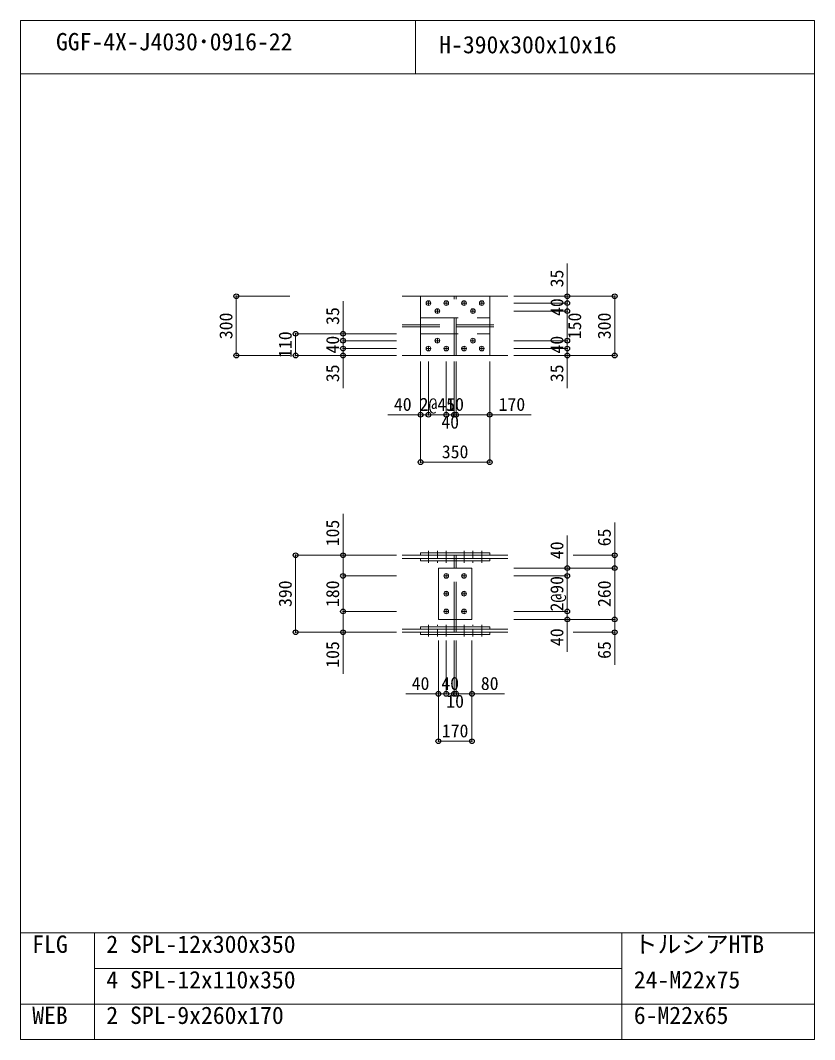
# Model space of a CAD drawing. Units: millimetres, scale not verified. Extents: x -8310 to 8310, y -4800 to 5700.
# Drawn here: x 4290 to 8310, y 540 to 5700 of the extents above; entities that cross this region are included whole.
import ezdxf
from ezdxf.enums import TextEntityAlignment as Align

# ---------------------------------------------------------------- set-up
doc = ezdxf.new("R2010")
doc.units = ezdxf.units.MM
doc.header["$LTSCALE"] = 30
doc.header["$PDMODE"] = 32
doc.header["$PDSIZE"] = 24
doc.linetypes.add('DASHED1', pattern=[1.8, 1.2, -0.6])
doc.linetypes.add('USER2', pattern=[9.525, 6.35, -3.175])
doc.layers.add('0-0', color=7, linetype='Continuous')
doc.layers.add('0-2', color=7, linetype='Continuous')
for name, color, linetype, lineweight in [('0-1', 7, 'Continuous', 18), ('0-5', 7, 'Continuous', 18), ('0-6', 7, 'USER2', 18), ('0-8', 7, 'Continuous', 18), ('0-9', 7, 'Continuous', 18), ('0-A', 7, 'Continuous', 18), ('0-B', 7, 'Continuous', 18)]:
    doc.layers.add(name, color=color, linetype=linetype, lineweight=lineweight)
doc.styles.add('ＭＳ ゴシック', font='')
doc.styles.get('ＭＳ ゴシック').set_extended_font_data('MS Gothic')

msp = doc.modelspace()

# ---------------------------------------------------------------- linework, layer by layer
at = {"layer": '0-0'}
for p in [(5383, 4303.5), (7058, 4303.5), (7298, 4303.5), (7058, 4268.5), (7058, 4228.5), (5683, 4113.5), (5923, 4113.5), (5923, 4078.5), (7058, 4078.5), (5923, 4038.5), (7058, 4038.5), (5383, 4003.5), (5683, 4003.5), (5923, 4003.5), (7058, 4003.5), (7298, 4003.5), (6315.5, 3703.5), (6355.5, 3703.5), (6445.5, 3703.5), (6485.5, 3703.5), (6495.5, 3703.5), (6665.5, 3703.5), (6315.5, 3463.5), (6665.5, 3463.5), (5683, 2992.5), (5923, 2992.5), (7298, 2992.5), (5923, 2887.5), (7058, 2927.5), (7058, 2887.5), (7298, 2927.5), (5923, 2707.5), (7058, 2707.5), (7058, 2667.5), (7298, 2667.5), (5683, 2602.5), (5923, 2602.5), (7298, 2602.5), (6405.5, 2290.5), (6445.5, 2290.5), (6485.5, 2290.5), (6495.5, 2290.5), (6575.5, 2290.5), (6405.5, 2050.5), (6575.5, 2050.5)]:
    msp.add_point(p, dxfattribs=at)
at = {"layer": '0-1'}
for p, q in [((4290, 540), (4290, 5700)), ((4290, 5700), (8310, 5700)), ((6290, 5430), (6290, 5700)), ((8310, 540), (8310, 5700)), ((4290, 5430), (8310, 5430)), ((4290, 1080), (8310, 1080)), ((4665, 540), (4665, 1080)), ((7335, 540), (7335, 1080)), ((4665, 900), (7335, 900)), ((4290, 720), (8310, 720)), ((4290, 540), (8310, 540))]:
    msp.add_line(p, q, dxfattribs=at)
at = {"layer": '0-5'}
for p, q in [((6223, 4303.5), (6485.5, 4303.5)), ((6315.5, 4303.5), (6665.5, 4303.5)), ((6315.5, 4003.5), (6315.5, 4303.5)), ((6495.5, 4303.5), (6758, 4303.5)), ((6223, 4003.5), (6485.5, 4003.5)), ((6495.5, 4003.5), (6758, 4003.5)), ((6315.5, 3004.5), (6665.5, 3004.5)), ((6315.5, 2992.5), (6315.5, 3004.5)), ((6223, 2992.5), (6485.5, 2992.5)), ((6315.5, 2976.5), (6665.5, 2976.5)), ((6315.5, 2964.5), (6315.5, 2976.5)), ((6485.5, 2927.5), (6485.5, 2964.5)), ((6495.5, 2992.5), (6758, 2992.5)), ((6495.5, 2976.5), (6495.5, 2992.5)), ((6495.5, 2976.5), (6758, 2976.5)), ((6495.5, 2927.5), (6495.5, 2964.5)), ((6405.5, 2927.5), (6575.5, 2927.5)), ((6405.5, 2667.5), (6405.5, 2927.5)), ((6485.5, 2630.5), (6485.5, 2667.5)), ((6495.5, 2630.5), (6495.5, 2667.5)), ((6223, 2618.5), (6485.5, 2618.5)), ((6315.5, 2630.5), (6485.5, 2630.5)), ((6315.5, 2618.5), (6315.5, 2630.5)), ((6315.5, 2618.5), (6485.5, 2618.5)), ((6315.5, 2602.5), (6485.5, 2602.5)), ((6315.5, 2590.5), (6315.5, 2602.5)), ((6315.5, 2590.5), (6485.5, 2590.5)), ((6485.5, 2630.5), (6665.5, 2630.5)), ((6485.5, 2618.5), (6665.5, 2618.5)), ((6485.5, 2602.5), (6665.5, 2602.5)), ((6485.5, 2590.5), (6665.5, 2590.5)), ((6495.5, 2602.5), (6758, 2602.5)), ((6665.5, 2618.5), (6665.5, 2630.5)), ((6665.5, 2590.5), (6665.5, 2602.5))]:
    msp.add_line(p, q, dxfattribs=at)
for points in [[(6315.5, 4003.5), (6665.5, 4003.5), (6665.5, 4303.5)], [(6315.5, 2992.5), (6665.5, 2992.5), (6665.5, 3004.5)], [(6223, 2976.5), (6485.5, 2976.5), (6485.5, 2992.5)], [(6315.5, 2964.5), (6665.5, 2964.5), (6665.5, 2976.5)], [(6405.5, 2667.5), (6575.5, 2667.5), (6575.5, 2927.5)], [(6223, 2602.5), (6485.5, 2602.5), (6485.5, 2618.5)], [(6495.5, 2602.5), (6495.5, 2618.5), (6758, 2618.5)]]:
    msp.add_lwpolyline(points, dxfattribs=at)
at = {"layer": '0-6'}
for p, q in [((6315.5, 4303.5), (6665.5, 4303.5)), ((6485.5, 4003.5), (6485.5, 4303.5)), ((6495.5, 4003.5), (6495.5, 4303.5)), ((6315.5, 4193.5), (6665.5, 4193.5)), ((6223, 4158.5), (6485.5, 4158.5)), ((6223, 4148.5), (6485.5, 4148.5)), ((6495.5, 4158.5), (6758, 4158.5)), ((6495.5, 4148.5), (6758, 4148.5)), ((6315.5, 4113.5), (6665.5, 4113.5)), ((6315.5, 4003.5), (6665.5, 4003.5)), ((6485.5, 2964.5), (6485.5, 2976.5)), ((6495.5, 2964.5), (6495.5, 2976.5)), ((6485.5, 2667.5), (6485.5, 2927.5)), ((6495.5, 2667.5), (6495.5, 2927.5)), ((6485.5, 2618.5), (6485.5, 2630.5)), ((6495.5, 2618.5), (6495.5, 2630.5))]:
    msp.add_line(p, q, dxfattribs=at)
at = {"layer": '0-8'}
for p, q in [((6344.5, 4268.5), (6366.5, 4268.5)), ((6355.5, 4257.5), (6355.5, 4279.5)), ((6400.5, 4217.5), (6400.5, 4239.5)), ((6434.5, 4268.5), (6456.5, 4268.5)), ((6445.5, 4257.5), (6445.5, 4279.5)), ((6524.5, 4268.5), (6546.5, 4268.5)), ((6535.5, 4257.5), (6535.5, 4279.5)), ((6580.5, 4217.5), (6580.5, 4239.5)), ((6614.5, 4268.5), (6636.5, 4268.5)), ((6625.5, 4257.5), (6625.5, 4279.5)), ((6389.5, 4228.5), (6411.5, 4228.5)), ((6569.5, 4228.5), (6591.5, 4228.5)), ((6389.5, 4078.5), (6411.5, 4078.5)), ((6400.5, 4067.5), (6400.5, 4089.5)), ((6569.5, 4078.5), (6591.5, 4078.5)), ((6580.5, 4067.5), (6580.5, 4089.5)), ((6344.5, 4038.5), (6366.5, 4038.5)), ((6355.5, 4027.5), (6355.5, 4049.5)), ((6434.5, 4038.5), (6456.5, 4038.5)), ((6445.5, 4027.5), (6445.5, 4049.5)), ((6524.5, 4038.5), (6546.5, 4038.5)), ((6535.5, 4027.5), (6535.5, 4049.5)), ((6614.5, 4038.5), (6636.5, 4038.5)), ((6625.5, 4027.5), (6625.5, 4049.5)), ((6445.5, 2876.5), (6445.5, 2898.5)), ((6535.5, 2876.5), (6535.5, 2898.5)), ((6434.5, 2887.5), (6456.5, 2887.5)), ((6524.5, 2887.5), (6546.5, 2887.5)), ((6434.5, 2797.5), (6456.5, 2797.5)), ((6445.5, 2786.5), (6445.5, 2808.5)), ((6524.5, 2797.5), (6546.5, 2797.5)), ((6535.5, 2786.5), (6535.5, 2808.5)), ((6434.5, 2707.5), (6456.5, 2707.5)), ((6445.5, 2696.5), (6445.5, 2718.5)), ((6524.5, 2707.5), (6546.5, 2707.5)), ((6535.5, 2696.5), (6535.5, 2718.5))]:
    msp.add_line(p, q, dxfattribs=at)
at = {"layer": '0-9'}
for p, q in [((6355.5, 3014.5), (6355.5, 2954.5)), ((6445.5, 3014.5), (6445.5, 2954.5)), ((6535.5, 3014.5), (6535.5, 2954.5)), ((6625.5, 3014.5), (6625.5, 2954.5)), ((6355.5, 2580.5), (6355.5, 2640.5)), ((6445.5, 2580.5), (6445.5, 2640.5)), ((6535.5, 2580.5), (6535.5, 2640.5)), ((6625.5, 2580.5), (6625.5, 2640.5))]:
    msp.add_line(p, q, dxfattribs=at)
at = {"layer": '0-9', "linetype": 'DASHED1'}
for p, q in [((6400.5, 3014.5), (6400.5, 2954.5)), ((6580.5, 3014.5), (6580.5, 2954.5)), ((6400.5, 2580.5), (6400.5, 2640.5)), ((6580.5, 2580.5), (6580.5, 2640.5))]:
    msp.add_line(p, q, dxfattribs=at)
at = {"layer": '0-A'}
for p, q in [((5653, 4303.5), (5383, 4303.5)), ((6788, 4303.5), (7058, 4303.5)), ((6788, 4303.5), (7298, 4303.5)), ((6788, 4268.5), (7058, 4268.5)), ((6788, 4228.5), (7058, 4228.5)), ((6193, 4113.5), (5683, 4113.5)), ((6193, 4113.5), (5923, 4113.5)), ((6193, 4078.5), (5923, 4078.5)), ((6788, 4078.5), (7058, 4078.5)), ((6193, 4038.5), (5923, 4038.5)), ((5923, 3838.5), (5923, 4038.5)), ((6788, 4038.5), (7058, 4038.5)), ((7058, 3838.5), (7058, 4038.5)), ((6193, 4003.5), (5923, 4003.5)), ((6315.5, 3973.5), (6315.5, 3703.5)), ((6315.5, 3973.5), (6315.5, 3463.5)), ((6355.5, 3973.5), (6355.5, 3703.5)), ((6355.5, 3973.5), (6355.5, 3703.5)), ((6445.5, 3973.5), (6445.5, 3703.5)), ((6445.5, 3973.5), (6445.5, 3703.5)), ((6485.5, 3973.5), (6485.5, 3703.5)), ((6485.5, 3973.5), (6485.5, 3703.5)), ((6495.5, 3973.5), (6495.5, 3703.5)), ((6495.5, 3973.5), (6495.5, 3703.5)), ((6665.5, 3973.5), (6665.5, 3703.5)), ((6665.5, 3973.5), (6665.5, 3463.5)), ((6788, 4003.5), (7058, 4003.5)), ((6150.5, 3703.5), (6355.5, 3703.5)), ((6355.5, 3703.5), (6445.5, 3703.5)), ((6445.5, 3703.5), (6485.5, 3703.5)), ((6485.5, 3703.5), (6495.5, 3703.5)), ((6495.5, 3703.5), (6875.5, 3703.5)), ((6315.5, 3463.5), (6665.5, 3463.5)), ((6193, 2992.5), (5683, 2992.5)), ((6193, 2992.5), (5923, 2992.5)), ((7088.74, 2992.5), (7298, 2992.5)), ((6788, 2927.5), (7058, 2927.5)), ((6788, 2927.5), (7298, 2927.5)), ((6193, 2887.5), (5923, 2887.5)), ((6788, 2887.5), (7058, 2887.5)), ((6193, 2707.5), (5923, 2707.5)), ((5923, 2392.5), (5923, 2707.5)), ((6788, 2707.5), (7058, 2707.5)), ((7058, 2502.5), (7058, 2707.5)), ((6788, 2667.5), (7058, 2667.5)), ((6788, 2667.5), (7298, 2667.5)), ((7298, 2437.5), (7298, 2667.5)), ((6193, 2602.5), (5923, 2602.5)), ((7088.74, 2602.5), (7298, 2602.5)), ((6405.5, 2560.5), (6405.5, 2290.5)), ((6405.5, 2560.5), (6405.5, 2050.5)), ((6445.5, 2560.5), (6445.5, 2290.5)), ((6445.5, 2560.5), (6445.5, 2290.5)), ((6485.5, 2560.5), (6485.5, 2290.5)), ((6485.5, 2560.5), (6485.5, 2290.5)), ((6495.5, 2560.5), (6495.5, 2290.5)), ((6495.5, 2560.5), (6495.5, 2290.5)), ((6575.5, 2560.5), (6575.5, 2290.5)), ((6575.5, 2560.5), (6575.5, 2050.5)), ((6240.5, 2290.5), (6445.5, 2290.5)), ((6445.5, 2290.5), (6485.5, 2290.5)), ((6485.5, 2290.5), (6495.5, 2290.5)), ((6495.5, 2290.5), (6740.5, 2290.5)), ((6405.5, 2050.5), (6575.5, 2050.5))]:
    msp.add_line(p, q, dxfattribs=at)
for points in [[(6788, 4268.5), (7058, 4268.5), (7058, 4468.5)], [(5653, 4003.5), (5383, 4003.5), (5383, 4303.5)], [(6788, 4003.5), (7298, 4003.5), (7298, 4303.5)], [(6193, 4078.5), (5923, 4078.5), (5923, 4278.5)], [(6788, 4228.5), (7058, 4228.5), (7058, 4268.5)], [(6788, 4078.5), (7058, 4078.5), (7058, 4228.5)], [(6193, 4003.5), (5683, 4003.5), (5683, 4113.5)], [(6193, 4038.5), (5923, 4038.5), (5923, 4078.5)], [(6788, 4038.5), (7058, 4038.5), (7058, 4078.5)], [(6193, 2887.5), (5923, 2887.5), (5923, 3202.5)], [(6788, 2927.5), (7298, 2927.5), (7298, 3157.5)], [(6788, 2887.5), (7058, 2887.5), (7058, 3092.5)], [(6193, 2602.5), (5683, 2602.5), (5683, 2992.5)], [(6788, 2667.5), (7298, 2667.5), (7298, 2927.5)], [(6193, 2707.5), (5923, 2707.5), (5923, 2887.5)], [(6788, 2707.5), (7058, 2707.5), (7058, 2887.5)]]:
    msp.add_lwpolyline(points, dxfattribs=at)
at = {"layer": '0-B'}
for centre in [(6355.5, 4268.5), (6400.5, 4228.5), (6445.5, 4268.5), (6535.5, 4268.5), (6580.5, 4228.5), (6625.5, 4268.5), (6400.5, 4078.5), (6580.5, 4078.5), (6355.5, 4038.5), (6445.5, 4038.5), (6535.5, 4038.5), (6625.5, 4038.5), (6445.5, 2887.5), (6535.5, 2887.5), (6445.5, 2797.5), (6535.5, 2797.5), (6445.5, 2707.5), (6535.5, 2707.5)]:
    msp.add_circle(centre, 12, dxfattribs=at)

# ---------------------------------------------------------------- texts
at = {"layer": '0-2', "style": 'ＭＳ ゴシック'}
for s, p in [('GGF-4X-J4030･0916-22', (4470, 5521.8)), ('H-390x300x10x16', (6410, 5506.8)), ('FLG', (4350, 952.8)), ('2', (4725, 952.8)), ('SPL-12x300x350', (4845, 952.8)), ('トルシアHTB', (7395, 952.8)), ('4', (4725, 772.8)), ('SPL-12x110x350', (4845, 772.8)), ('24-M22x75', (7395, 772.8)), ('WEB', (4350, 592.8)), ('2', (4725, 592.8)), ('SPL-9x260x170', (4845, 592.8)), ('6-M22x65', (7395, 592.8))]:
    msp.add_text(s, height=87.98, dxfattribs=at).set_placement(p, align=Align.BOTTOM_LEFT)
at = {"layer": '0-A', "style": 'ＭＳ ゴシック'}
for s, p in [('35', (7058, 4348.5)), ('40', (7058, 4203.5)), ('35', (5923, 4158.5)), ('300', (5383, 4086)), ('150', (7148, 4086)), ('300', (7298, 4086)), ('110', (5683, 3991)), ('40', (5923, 4013.5)), ('40', (7058, 4013.5)), ('35', (5923, 3868.5)), ('35', (7058, 3868.5)), ('105', (5923, 3037.5)), ('65', (7298, 3037.5)), ('40', (7058, 2972.5)), ('390', (5683, 2730)), ('180', (5923, 2730)), ('2@90', (7058, 2707.5)), ('260', (7298, 2730)), ('40', (7058, 2532.5)), ('105', (5923, 2422.5)), ('65', (7298, 2467.5))]:
    msp.add_text(s, height=65.98, rotation=90, dxfattribs=at).set_placement(p, align=Align.BOTTOM_LEFT)
for s, p in [('40', (6180.5, 3703.5)), ('2@45', (6310.5, 3703.5)), ('10', (6445.5, 3703.5)), ('170', (6710.5, 3703.5)), ('40', (6420.5, 3613.5)), ('350', (6423, 3463.5)), ('40', (6270.5, 2290.5)), ('40', (6420.5, 2290.5)), ('80', (6620.5, 2290.5)), ('10', (6445.5, 2200.5)), ('170', (6423, 2050.5))]:
    msp.add_text(s, height=65.98, dxfattribs=at).set_placement(p, align=Align.BOTTOM_LEFT)

doc.saveas('drawing.dxf')
